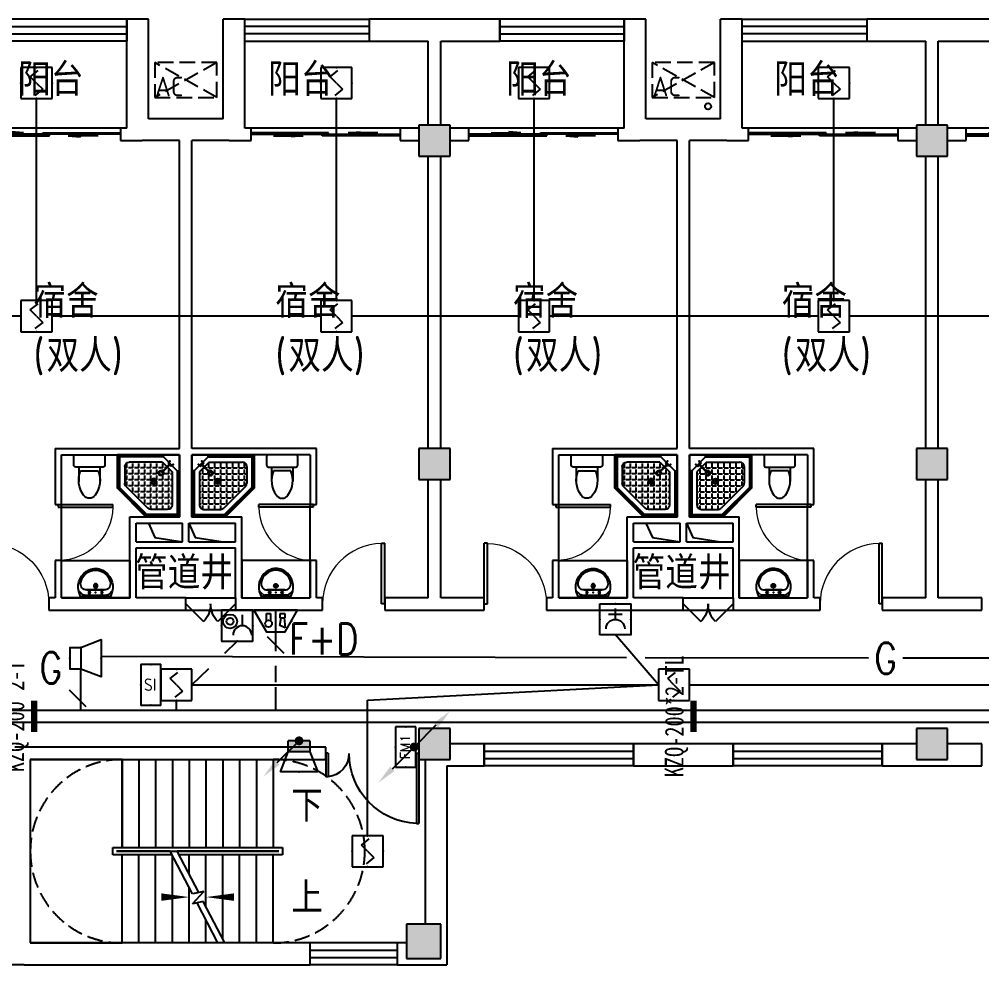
# Model space of a CAD drawing. Extents: x 1725663 to 4653551, y -550461 to 248782.
# Drawn here: x 2295765 to 2311243, y -462437 to -447237 of the extents above; entities that cross this region are included whole.
import ezdxf
from ezdxf.enums import TextEntityAlignment as Align

# ---------------------------------------------------------------- set-up
doc = ezdxf.new("R2010")
doc.units = 0
doc.header["$LTSCALE"] = 1000
doc.linetypes.add('DASH', pattern=[0.35, 0.25, -0.1])
for name, color, linetype in [('0-底图', 7, 'Continuous'), ('0000集水坑', 4, 'Continuous'), ('A-FLOR-STRS', 140, 'Continuous'), ('CABLETRAY', 4, 'Continuous'), ('CLAYER', 7, 'Continuous'), ('COLUMN', 255, 'Continuous'), ('DIM-消防', 3, 'Continuous'), ('DIM_SYMB', 3, 'Continuous'), ('DOOR_FIRE', 4, 'Continuous'), ('EQUIP-广播', 3, 'Continuous'), ('EQUIP-消防', 3, 'Continuous'), ('LWIRE', 4, 'Continuous'), ('PUB_HATCH', 8, 'Continuous'), ('PUB_TEXT', 7, 'Continuous'), ('STAIR', 2, 'Continuous'), ('WALL', 2, 'Continuous'), ('WINDOW', 4, 'Continuous'), ('WIRE-消防', 1, 'Continuous'), ('WP_F', 1, 'Continuous'), ('抗震支吊架', 2, 'Continuous'), ('洁具', 213, 'Continuous'), ('空调外机', 211, 'Continuous')]:
    doc.layers.add(name, color=color, linetype=linetype)
doc.styles.add('_TCH_DIM', font='SIMPLEX', dxfattribs={"width": 0.8, "height": 5, "bigfont": 'HZTXT'})
doc.styles.add('_TEL_DIM', font='SIMPLEX', dxfattribs={"width": 0.8, "height": 3.5, "bigfont": 'HZTXT'})
doc.styles.add('HZ', font='rs.shx', dxfattribs={"width": 0.8, "bigfont": 'hztxt.shx'})
doc.styles.add('kzcad', font='', dxfattribs={"width": 0.8})
doc.styles.get("Standard").update_dxf_attribs({"font": 'geniso.shx', "bigfont": 'hztxt.shx'})
doc.styles.get('kzcad').set_extended_font_data('SimSun')

# ---------------------------------------------------------------- blocks, each defined once
blk = doc.blocks.new('$equip$00002656')
for p, q in [((-0.5, 1), (-0.5, 0)), ((0.5, 1), (-0.5, 1)), ((0.5, 0), (0.5, 1)), ((-0.219, 0.331), (0.222, 0.331)), ((0, 0.5), (0, 0.15)), ((-0.5, 0), (0.5, 0))]:
    blk.add_line(p, q)
at = {"const_width": 0.04}
blk.add_lwpolyline([(-0.5, 1), (0.5, 1), (0.5, 0), (-0.5, 0), (-0.5, 1), (0.5, 1)], dxfattribs=at)
blk.add_arc((0, 0.8), 0.3, 180, 0)
for p in [(0, 1), (-0.5, 0.5), (0.5, 0.5), (0, 0)]:
    blk.add_point(p)
at = {"color": 7, "flags": 1}
for tag, height, p in [('B', 0.4, (0.762, 0.292)), ('A', 0.00002, (0, 0))]:
    blk.add_attdef(tag, text='', height=height, dxfattribs=at).set_placement(p, align=Align.MIDDLE_CENTER)
blk = doc.blocks.new('A$C29581A72')
at = {"layer": 'EQUIP-消防', "xscale": 500, "yscale": 500, "zscale": 500}
blk.add_blockref('$equip$00002656', (358, 98), dxfattribs=at)
at = {"style": 'HZ', "flags": 1}
for tag in ['WHAT', 'SPEC', 'UNIT']:
    blk.add_attdef(tag, (375, 0), '', height=0.001, dxfattribs=at)
blk = doc.blocks.new('$Equip$00002649')
for p, q in [((-0.5, 0.5), (-0.5, -0.5)), ((0.5, 0.5), (-0.5, 0.5)), ((-0.2, 0.2), (0.05, 0.4)), ((0.5, -0.5), (0.5, 0.5)), ((0, 0), (-0.2, 0.2)), ((0, 0), (0.2, -0.2)), ((0.2, -0.2), (-0.05, -0.4)), ((-0.5, -0.5), (0.5, -0.5))]:
    blk.add_line(p, q)
at = {"const_width": 0.02}
blk.add_lwpolyline([(-0.5, 0.5), (0.5, 0.5), (0.5, -0.5), (-0.5, -0.5), (-0.5, 0.5), (0.5, 0.5)], dxfattribs=at)
for p in [(0, 0.5), (-0.5, 0), (0.5, 0), (0, -0.5)]:
    blk.add_point(p)
at = {"color": 7, "flags": 1}
for tag, height, p in [('A', 0.00002, (0, 0)), ('B', 0.4, (0.762, -0.208))]:
    blk.add_attdef(tag, text='', height=height, dxfattribs=at).set_placement(p, align=Align.MIDDLE_CENTER)
blk = doc.blocks.new('$equip$00002655')
for p, q in [((-0.5, 1), (-0.5, 0)), ((0.5, 1), (-0.5, 1)), ((0.5, 0), (0.5, 1)), ((-0.169, 0.5), (-0.169, 0.15)), ((-0.5, 0), (0.5, 0))]:
    blk.add_line(p, q)
at = {"const_width": 0.04}
blk.add_lwpolyline([(-0.5, 1), (0.5, 1), (0.5, 0), (-0.5, 0), (-0.5, 1), (0.5, 1)], dxfattribs=at)
for radius in [0.226, 0.113]:
    blk.add_circle((0.227, 0.36), radius)
blk.add_arc((-0.169, 0.8), 0.3, 180, 0)
for p in [(0, 1), (-0.5, 0.5), (0.5, 0.5), (0, 0)]:
    blk.add_point(p)
at = {"color": 7, "flags": 1}
for tag, height, p in [('B', 0.4, (0.762, 0.292)), ('A', 0.00002, (0, 0))]:
    blk.add_attdef(tag, text='', height=height, dxfattribs=at).set_placement(p, align=Align.MIDDLE_CENTER)
blk = doc.blocks.new('$equip$00002679')
for p, q in [((-0.3, 0.699), (-0.703, 0)), ((0.3, 0.699), (-0.3, 0.699)), ((0.3, 0.699), (-0.3, 0.699)), ((0, 0.699), (0, 0)), ((0.703, 0), (0.3, 0.699)), ((-0.264, 0.249), (-0.304, 0.569)), ((-0.304, 0.569), (-0.128, 0.489)), ((-0.128, 0.489), (-0.168, 0.249)), ((0.174, 0.11), (0.174, 0.338)), ((0.294, 0.338), (0.294, 0.11)), ((-0.703, 0), (0.703, 0)), ((-0.304, 0.249), (-0.304, 0.113)), ((-0.128, 0.249), (-0.304, 0.249)), ((-0.304, 0.113), (-0.128, 0.113)), ((-0.128, 0.113), (-0.128, 0.249)), ((0.294, 0.11), (0.174, 0.11))]:
    blk.add_line(p, q)
at = {"const_width": 0.04}
for points in [[(-0.299, 0.699), (0.301, 0.699), (0.703, 0), (-0.702, 0), (-0.299, 0.699), (0.301, 0.699)], [(-0.3, 0.699), (0.3, 0.699), (0.703, 0), (-0.703, 0), (-0.3, 0.699), (0.3, 0.699)]]:
    blk.add_lwpolyline(points, dxfattribs=at)
blk.add_circle((0.234, 0.43), 0.111)
for p in [(0, 0.699), (-0.501, 0.349), (0.502, 0.349), (0, 0)]:
    blk.add_point(p)
at = {"color": 7, "flags": 1}
for tag, height, p in [('B', 0.4, (0.961, 0.299)), ('A', 0.00002, (0, 0))]:
    blk.add_attdef(tag, text='', height=height, dxfattribs=at).set_placement(p, align=Align.MIDDLE_CENTER)
blk = doc.blocks.new('$TelecSys$00000111')
blk.add_line((0.268, 0.268), (-0.268, -0.268))
at = {"color": 7, "style": '_TEL_DIM', "width": 0.8}
blk.add_attdef('N', text='', height=1, dxfattribs=at).set_placement((-0.212, 0.579), align=Align.MIDDLE)
blk = doc.blocks.new('$equip$00002982')
for p, q in [((0, 0.35), (0.35, 0.35)), ((0, 0.35), (0, -0.35)), ((0.35, 0.35), (1, 0.6)), ((0.35, 0.35), (0.35, -0.35)), ((1, 0.6), (1, -0.6)), ((0.35, -0.35), (0, -0.35)), ((1, -0.6), (0.35, -0.35))]:
    blk.add_line(p, q)
at = {"const_width": 0.04}
blk.add_lwpolyline([(0.35, 0.35), (0, 0.35), (0, -0.35), (0.35, -0.35), (1, -0.6), (1, 0.6), (0.35, 0.35), (0, 0.35)], dxfattribs=at)
for p in [(0.35, 0.35), (0, 0), (1, 0), (0.35, -0.35)]:
    blk.add_point(p)
at = {"color": 7, "style": '_TEL_DIM', "flags": 1}
for tag in ['A', 'REMARK']:
    blk.add_attdef(tag, text='', height=0.00002, dxfattribs=at).set_placement((0, 0), align=Align.MIDDLE_CENTER)
blk = doc.blocks.new('$equip$00002984')
blk.add_hatch(color=256).paths.add_polyline_path([(0.35, 0.35), (0, 0.35), (0, -0.35), (0.35, -0.35)])
for p, q in [((0, 0.35), (0, -0.35)), ((0, 0.35), (0.35, 0.35)), ((0.35, 0.35), (1, 0.6)), ((0.35, 0.35), (0.35, -0.35)), ((1, 0.6), (1, -0.6)), ((0.35, -0.35), (0, -0.35)), ((1, -0.6), (0.35, -0.35))]:
    blk.add_line(p, q)
at = {"const_width": 0.02}
blk.add_lwpolyline([(0.35, 0.35), (0, 0.35), (0, -0.35), (0.35, -0.35), (1, -0.6), (1, 0.6), (0.35, 0.35), (0, 0.35)], dxfattribs=at)
for p in [(0.35, 0.35), (0, 0), (1, 0), (0.35, -0.35)]:
    blk.add_point(p)
at = {"color": 7, "style": '_TEL_DIM', "flags": 1}
for tag in ['A', 'REMARK']:
    blk.add_attdef(tag, text='', height=0.00002, dxfattribs=at).set_placement((0, 0), align=Align.MIDDLE_CENTER)
blk = doc.blocks.new('$equip$00002776')
for p, q in [((0.65, 0.65), (-0.65, 0.65)), ((-0.65, 0.65), (-0.65, 0)), ((0.65, 0), (0.65, 0.65)), ((-0.65, 0), (0.65, 0))]:
    blk.add_line(p, q)
at = {"const_width": 0.04}
blk.add_lwpolyline([(-0.65, 0.65), (-0.65, 0), (0.65, 0), (0.65, 0.65), (-0.65, 0.65), (-0.65, 0)], dxfattribs=at)
for p in [(0, 0.65), (-0.65, 0.325), (0.65, 0.325), (0, 0)]:
    blk.add_point(p)
at = {"color": 7}
blk.add_attdef('$TEXT$', text='', height=0.4, dxfattribs=at).set_placement((0.006, 0.343), align=Align.MIDDLE_CENTER)
at = {"color": 7, "flags": 1}
for tag, p in [('B', (0.905, 0.246)), ('A', (0, 0))]:
    blk.add_attdef(tag, text='', height=0.4, dxfattribs=at).set_placement(p, align=Align.MIDDLE_CENTER)
blk = doc.blocks.new('$TelecSys$00000080')
for p, q in [((-0.7, -0.7), (0, 0)), ((0.104, 0.104), (0.104, 0.104)), ((-0.104, -0.104), (-0.104, -0.104))]:
    blk.add_line(p, q)
at = {"const_width": 0.142}
blk.add_lwpolyline([(0.071, 0, 1), (-0.071, 0, 1)], format="xyb", close=True, dxfattribs=at)
blk.add_solid([(-0.63, -0.77), (-0.77, -0.63), (-1.15, -1.15)])
at = {"width": 0.8, "flags": 9}
blk.add_attdef('A', (0, 0), '', height=0.00002, rotation=180, dxfattribs=at)
blk = doc.blocks.new('2t21gqw')
at = {"layer": '0000集水坑'}
blk.add_circle((20400, 400), 50, dxfattribs=at)
blk = doc.blocks.new('1F平面-CAD导入_dwg_Drawing4_t3_dwg_$plan$00001613-474159-1F-927810-1F')
at = {"layer": '洁具'}
for p, q in [((-200, 170), (-430, 170)), ((-30, 250), (-170, 250)), ((-260, -140), (-260, 140)), ((-200, -170), (-200, -220)), ((-170, -250), (-30, -250))]:
    blk.add_line(p, q, dxfattribs=at)
for points in [[(-200, 220), (-200, 170), (-200, -170), (-430, -170)], [(0, -220), (0, 220)]]:
    blk.add_lwpolyline(points, dxfattribs=at)
for centre, radius, start, end in [((-413, -227), 398, 67.4505, 126.6381), ((-170, 220), 30, 90, 180), ((-30, 220), 30, 0, 90), ((-590, 0), 110, 123.4509, 236.5491), ((-413, 227), 398, 233.3619, 292.5495), ((-170, -220), 30, 180, 270), ((-30, -220), 30, 270, 0)]:
    blk.add_arc(centre, radius, start, end, dxfattribs=at)
blk = doc.blocks.new('$lvtry$00000169')
at = {"color": 0}
for p, q in [((259, -36), (259, 0)), ((259, -36), (36, -259)), ((276, -120), (120, -276)), ((144, -151), (291, -298)), ((151, -144), (298, -291)), ((259, -24), (976, -24)), ((259, -36), (964, -36)), ((270, -213), (270, -143)), ((276, -120), (808, -120)), ((366, -213), (366, -143)), ((462, -213), (462, -143)), ((558, -213), (558, -143)), ((655, -213), (655, -143)), ((751, -213), (751, -143)), ((847, -213), (847, -143)), ((964, -36), (976, -24)), ((964, -36), (964, -525)), ((976, -24), (976, -530)), ((36, -259), (0, -259)), ((24, -259), (24, -976)), ((36, -259), (36, -964)), ((120, -276), (120, -808)), ((120, -309), (147, -309)), ((173, -309), (173, -239)), ((173, -309), (243, -309)), ((183, -213), (205, -213)), ((220, -213), (243, -213)), ((270, -213), (340, -213)), ((270, -263), (270, -239)), ((334, -309), (340, -309)), ((366, -213), (436, -213)), ((366, -309), (366, -239)), ((366, -309), (436, -309)), ((462, -213), (532, -213)), ((462, -309), (462, -239)), ((462, -309), (532, -309)), ((558, -213), (628, -213)), ((558, -309), (558, -239)), ((558, -309), (628, -309)), ((655, -213), (725, -213)), ((655, -309), (655, -239)), ((655, -309), (725, -309)), ((751, -213), (821, -213)), ((751, -309), (751, -239)), ((751, -309), (821, -309)), ((847, -213), (880, -213)), ((847, -309), (847, -239)), ((847, -309), (880, -309)), ((880, -192), (880, -460)), ((120, -405), (147, -405)), ((173, -405), (173, -335)), ((173, -405), (243, -405)), ((173, -501), (173, -431)), ((270, -405), (270, -335)), ((270, -405), (340, -405)), ((270, -501), (270, -431)), ((366, -405), (366, -335)), ((366, -405), (379, -405)), ((366, -501), (366, -431)), ((462, -405), (462, -335)), ((462, -405), (532, -405)), ((462, -501), (462, -431)), ((558, -405), (558, -335)), ((558, -405), (628, -405)), ((558, -501), (558, -431)), ((655, -405), (655, -335)), ((655, -405), (725, -405)), ((655, -501), (655, -431)), ((751, -405), (751, -335)), ((751, -405), (821, -405)), ((751, -501), (751, -431)), ((847, -405), (847, -335)), ((847, -405), (880, -405)), ((847, -501), (847, -431)), ((120, -501), (147, -501)), ((120, -598), (147, -598)), ((173, -501), (243, -501)), ((173, -598), (173, -528)), ((173, -598), (243, -598)), ((270, -501), (340, -501)), ((270, -598), (270, -528)), ((270, -598), (340, -598)), ((366, -501), (436, -501)), ((366, -598), (366, -528)), ((366, -598), (436, -598)), ((462, -501), (532, -501)), ((462, -598), (462, -528)), ((462, -598), (532, -598)), ((859, -511), (511, -859)), ((964, -525), (525, -964)), ((976, -530), (530, -976)), ((558, -501), (628, -501)), ((558, -598), (558, -528)), ((558, -598), (628, -598)), ((655, -501), (725, -501)), ((655, -598), (655, -528)), ((655, -598), (725, -598)), ((751, -501), (821, -501)), ((751, -598), (751, -528)), ((751, -598), (773, -598)), ((847, -501), (867, -501)), ((964, -525), (976, -530)), ((120, -694), (147, -694)), ((173, -694), (173, -624)), ((173, -694), (243, -694)), ((173, -790), (173, -720)), ((270, -694), (270, -624)), ((270, -694), (340, -694)), ((270, -790), (270, -720)), ((366, -694), (366, -624)), ((366, -694), (436, -694)), ((366, -790), (366, -720)), ((462, -694), (462, -624)), ((462, -694), (532, -694)), ((462, -790), (462, -720)), ((558, -694), (558, -624)), ((558, -694), (628, -694)), ((558, -790), (558, -720)), ((655, -694), (655, -624)), ((655, -694), (676, -694)), ((120, -790), (147, -790)), ((173, -790), (243, -790)), ((173, -878), (173, -816)), ((192, -880), (460, -880)), ((270, -790), (340, -790)), ((270, -880), (270, -816)), ((366, -790), (436, -790)), ((366, -880), (366, -816)), ((462, -790), (532, -790)), ((462, -880), (462, -816)), ((558, -790), (580, -790)), ((36, -964), (24, -976)), ((24, -976), (530, -976)), ((36, -964), (525, -964)), ((525, -964), (530, -976))]:
    blk.add_line(p, q, dxfattribs=at)
blk.add_lwpolyline([(0, 0), (0, -1000), (540, -1000), (1000, -540), (1000, 0)], close=True)
for points in [[(0, 0), (0, -1000)], [(0, 0), (1000, 0)], [(1000, 0), (1000, -540)], [(190, -136), (178, -148), (162, -132), (174, -121)], [(136, -190), (148, -178), (132, -162), (121, -174)], [(1000, -540), (540, -1000)], [(0, -1000), (540, -1000)]]:
    blk.add_lwpolyline(points, close=True, dxfattribs=at)
for radius in [43.8, 31.1]:
    blk.add_circle((416, -428), radius, dxfattribs=at)
for centre, radius, start, end in [((808, -192), 72, 0, 90), ((296, -296), 40.6, 142.583, 128.4197), ((296, -296), 28.6, 145.828, 125.6599), ((808, -460), 72, 315, 0), ((192, -808), 72, 180, 270), ((460, -808), 72, 270, 315)]:
    blk.add_arc(centre, radius, start, end, dxfattribs=at)
for p in [(156, -102, 0), (103, -156, 0), (416, -428, 0)]:
    blk.add_point(p, dxfattribs=at)
blk = doc.blocks.new('$lvtry$00000178')
at = {"color": 0}
for p, q in [((-238, 0), (238, 0)), ((-214, -36), (-272, -91)), ((-180, -23), (180, -23)), ((-142, -105), (140, -105)), ((140, -105), (-142, -105)), ((216, -37), (268, -91))]:
    blk.add_line(p, q, dxfattribs=at)
blk.add_lwpolyline([(-104, -430, 0.224698), (110, -425, 0.348046), (269, -79), (239, 0), (-241, 0), (-271, -79, 0.356844)], format="xyb", close=True, dxfattribs=at)
for centre, radius in [((-100, -65), 16.3), ((1, -172), 31.6), ((100, -65), 16.3)]:
    blk.add_circle(centre, radius, dxfattribs=at)
at = {"color": 0, "lineweight": 13}
blk.add_circle((1, -172), 23, dxfattribs=at)
at = {"color": 0}
for centre, radius, start, end in [((-142, -205), 100, 90, 190.5602), ((-180, -73), 50, 90, 133.181), ((140, -205), 100, 349.4398, 90), ((180, -73), 50, 44.5607, 90), ((-1, -179), 243, 190.5602, 349.4398)]:
    blk.add_arc(centre, radius, start, end, dxfattribs=at)
for p in [(0, -65), (1, -172)]:
    blk.add_point(p, dxfattribs=at)
blk = doc.blocks.new('A$C70365C93')
at = {"layer": '洁具'}
blk.add_lwpolyline([(-1900, 2300), (-1900, 1700), (-800, 1700), (-800, 2300)], close=True, dxfattribs=at)
blk.add_blockref('$lvtry$00000178', (-1350, 2280), dxfattribs=at)
at = {"layer": '洁具', "rotation": 180}
blk.add_blockref('$lvtry$00000169', (0, 0), dxfattribs=at)
at = {"layer": '洁具', "extrusion": (0, 0, -1), "xscale": -1, "zscale": -1, "rotation": 90}
blk.add_blockref('1F平面-CAD导入_dwg_Drawing4_t3_dwg_$plan$00001613-474159-1F-927810-1F', (1450, 0), dxfattribs=at)
blk = doc.blocks.new('A$Cf5a72a1b')
at = {"layer": '空调外机', "linetype": 'DASH'}
for p, q in [((1000, 563), (0, 0)), ((1000, 0), (0, 563))]:
    blk.add_line(p, q, dxfattribs=at)
blk.add_lwpolyline([(1000, 563), (0, 563), (0, 0), (1000, 0)], close=True, dxfattribs=at)
at = {"layer": 'PUB_TEXT'}
blk.add_text('AC', height=315, dxfattribs=at).set_placement((5, 18))
blk = doc.blocks.new('$WINLIB2D$00000001')
at = {"color": 0}
for points in [[(-0.5, 0.5), (-0.5, -0.5)], [(-0.5, 0.5), (0.5, 0.5)], [(0.5, -0.5), (0.5, 0.5)], [(0.5, 0.1667), (-0.5, 0.1667)], [(0.5, -0.1667), (-0.5, -0.1667)], [(-0.5, -0.5), (0.5, -0.5)]]:
    blk.add_lwpolyline(points, dxfattribs=at)
blk = doc.blocks.new('$DorLib2D$00000131')
at = {"color": 0, "linetype": 'Continuous'}
for p, q in [((0.15, 0.125), (0.2319, 0.1973)), ((0.2319, 0.1973), (0.2319, 0.125)), ((-0.5, 0.125), (-0.5, 0)), ((0.0192, 0.125), (-0.5, 0.125)), ((0.0192, 0), (0.0192, 0.125)), ((0.35, 0.125), (0.15, 0.125)), ((-0.5, 0), (0.0192, 0)), ((-0.024, 0), (0.5, 0)), ((-0.024, -0.125), (-0.024, 0)), ((0.5, 0), (0.5, -0.125)), ((-0.35, -0.125), (-0.15, -0.125)), ((-0.2319, -0.1973), (-0.2319, -0.125)), ((-0.15, -0.125), (-0.2319, -0.1973)), ((0.5, -0.125), (-0.024, -0.125))]:
    blk.add_line(p, q, dxfattribs=at)
blk = doc.blocks.new('$DorLib2D$00000225')
at = {"color": 0}
for p, q in [((0.475, -0.001), (0.475, 0.752)), ((0.475, 0.752), (0.5, 0.752)), ((0.5, -0.001), (0.5, 0.752)), ((-0.5, 0), (-0.5, 0.252)), ((-0.475, 0.252), (-0.5, 0.252)), ((-0.475, 0), (-0.475, 0.252)), ((-0.475, 0), (-0.5, 0)), ((0.475, -0.001), (0.5, -0.001))]:
    blk.add_line(p, q, dxfattribs=at)
for centre, radius, start, end in [((0.505, -0.002), 0.755, 92.2493, 179.7238), ((-0.501, 0.003), 0.251, 359.7899, 84.0974)]:
    blk.add_arc(centre, radius, start, end, dxfattribs=at)
blk = doc.blocks.new('$DorLib2D$00000116')
at = {"color": 0}
for p, q in [((-0.5, 0), (-0.146, 0.354)), ((0.5, 0), (0.146, 0.354))]:
    blk.add_line(p, q, dxfattribs=at)
for centre, start, end in [((-0.5, 0), 0, 45), ((0.5, 0), 135, 180)]:
    blk.add_arc(centre, 0.5, start, end, dxfattribs=at)
blk = doc.blocks.new('$DorLib2D$00000001')
for p, q in [((0.45, 0.975), (0.5, 0.975)), ((0.45, 0), (0.45, 0.975)), ((0.5, 0), (0.5, 0.975)), ((0.5, 0), (0.45, 0))]:
    blk.add_line(p, q)
at = {"lineweight": 13}
blk.add_arc((0.475, 0), 0.975, 91.4693, 180, dxfattribs=at)
blk = doc.blocks.new('gkhkjk')
at = {"layer": 'PUB_HATCH'}
for points in [[(1513557, -367803.8), (1513057, -367803.8), (1513057, -368303.8), (1513557, -368303.8)], [(1521557, -367803.8), (1521057, -367803.8), (1521057, -368303.8), (1521557, -368303.8)], [(1513557, -373003.8), (1513057, -373003.8), (1513057, -373503.8), (1513557, -373503.8)], [(1521557, -373003.8), (1521057, -373003.8), (1521057, -373503.8), (1521557, -373503.8)], [(1513557, -377503.8), (1513057, -377503.8), (1513057, -378003.8), (1513557, -378003.8)], [(1521557, -377503.8), (1521057, -377503.8), (1521057, -378003.8), (1521557, -378003.8)], [(1513407, -380653.8), (1512857, -380653.8), (1512857, -381203.8), (1513407, -381203.8)]]:
    blk.add_hatch(color=256, dxfattribs=at).paths.add_polyline_path(points)
for points in [[(1508707, -374203.8), (1508810.6, -374434.1), (1509257, -374503.8)], [(1509357, -374203.8), (1509460.6, -374434.1), (1509907, -374503.8)], [(1516707, -374203.8), (1516810.6, -374434.1), (1517257, -374503.8)], [(1517357, -374203.8), (1517460.6, -374434.1), (1517907, -374503.8)]]:
    blk.add_lwpolyline(points)
at = {"layer": 'A-FLOR-STRS'}
for p, q in [((1508282, -378003.8), (1506807, -378003.8)), ((1506807, -378003.8), (1506807, -380953.8)), ((1508282, -378003.8), (1510712, -378003.8)), ((1508282, -378003.8), (1508282, -379418.8)), ((1508282, -379418.8), (1508282, -378003.8)), ((1508552, -378003.8), (1508552, -379418.8)), ((1508822, -378003.8), (1508822, -379418.8)), ((1509092, -378003.8), (1509092, -379418.8)), ((1509362, -378003.8), (1509362, -379418.8)), ((1509632, -378003.8), (1509632, -379418.8)), ((1509902, -378003.8), (1509902, -379418.8)), ((1510172, -378003.8), (1510172, -379418.8)), ((1510442, -378003.8), (1510442, -379418.8)), ((1510712, -378003.8), (1510712, -379418.8)), ((1508132, -379538.8), (1508132, -379418.8)), ((1508132, -379418.8), (1510862, -379418.8)), ((1509057.4, -379478.8), (1508192, -379478.8)), ((1508192, -379478.8), (1508192, -379478.8)), ((1508192, -379478.8), (1509057.4, -379478.8)), ((1509057.4, -379478.8), (1508282, -379478.8)), ((1508282, -379478.8), (1510712, -379478.8)), ((1509414.2, -380165.5), (1509057.4, -379478.8)), ((1510712, -379478.8), (1509170.1, -379478.8)), ((1509515.3, -380143.2), (1509170.1, -379478.8)), ((1510802, -379478.8), (1509170.1, -379478.8)), ((1509170.1, -379478.8), (1510802, -379478.8)), ((1510712, -379478.8), (1510712, -379478.8)), ((1510802, -379478.8), (1510802, -379478.8)), ((1510862, -379418.8), (1510862, -379538.8)), ((1509088.6, -379538.8), (1508132, -379538.8)), ((1508282, -380953.8), (1508282, -379538.8)), ((1508282, -380953.8), (1508282, -379538.8)), ((1508552, -380953.8), (1508552, -379538.8)), ((1508822, -380953.8), (1508822, -379538.8)), ((1509092, -380953.8), (1509092, -379545.3)), ((1510862, -379538.8), (1509201.3, -379538.8)), ((1509362, -379848.1), (1509362, -379538.8)), ((1509632, -380367.7), (1509632, -379538.8)), ((1509902, -380887.3), (1509902, -379538.8)), ((1510172, -380953.8), (1510172, -379538.8)), ((1510442, -380953.8), (1510442, -379538.8)), ((1510712, -380953.8), (1510712, -379538.8)), ((1509362, -380953.8), (1509362, -380065)), ((1509596.6, -380125.2), (1509414.2, -380165.5)), ((1509414.7, -380323.4), (1509596.6, -380125.2)), ((1509589, -380284.9), (1509414.7, -380323.4)), ((1509823.9, -380953.8), (1509487.9, -380307.2)), ((1509936.6, -380953.8), (1509589, -380284.9)), ((1509632, -380953.8), (1509632, -380584.6)), ((1506807, -380953.8), (1508282, -380953.8)), ((1509823.9, -380953.8), (1508282, -380953.8)), ((1510712, -380953.8), (1509936.6, -380953.8))]:
    blk.add_line(p, q, dxfattribs=at)
at = {"layer": 'COLUMN'}
for p, q in [((1513557, -367803.8), (1513057, -367803.8)), ((1513057, -367803.8), (1513057, -368303.8)), ((1513557, -368303.8), (1513557, -367803.8)), ((1521557, -367803.8), (1521057, -367803.8)), ((1521057, -367803.8), (1521057, -368303.8)), ((1521557, -368303.8), (1521557, -367803.8)), ((1513057, -368303.8), (1513557, -368303.8)), ((1521057, -368303.8), (1521557, -368303.8)), ((1513557, -373003.8), (1513057, -373003.8)), ((1513057, -373003.8), (1513057, -373503.8)), ((1513557, -373503.8), (1513557, -373003.8)), ((1521557, -373003.8), (1521057, -373003.8)), ((1521057, -373003.8), (1521057, -373503.8)), ((1521557, -373503.8), (1521557, -373003.8)), ((1513057, -373503.8), (1513557, -373503.8)), ((1521057, -373503.8), (1521557, -373503.8)), ((1513557, -377503.8), (1513057, -377503.8)), ((1513057, -377503.8), (1513057, -378003.8)), ((1513557, -378003.8), (1513557, -377503.8)), ((1521557, -377503.8), (1521057, -377503.8)), ((1521057, -377503.8), (1521057, -378003.8)), ((1521557, -378003.8), (1521557, -377503.8)), ((1513057, -378003.8), (1513557, -378003.8)), ((1521057, -378003.8), (1521557, -378003.8)), ((1513407, -380653.8), (1512857, -380653.8)), ((1512857, -380653.8), (1512857, -381203.8)), ((1513407, -381203.8), (1513407, -380653.8)), ((1512857, -381203.8), (1513407, -381203.8))]:
    blk.add_line(p, q, dxfattribs=at)
at = {"layer": 'DIM_SYMB'}
for points in [[(1510847, -378741.3, 0, 0, 0), (1507544.5, -378741.3, 0, 0, 0), (1507544.5, -380216.3, 0, 0, 0), (1509362, -380216.3, 0, 120, 0), (1508912, -380216.3, 0, 0, 0)], [(1510847, -380216.3, 0, 0, 0), (1509632, -380216.3, 0, 120, 0), (1510082, -380216.3, 0, 0, 0)]]:
    blk.add_lwpolyline(points, format="xyseb", dxfattribs=at)
at = {"layer": 'DOOR_FIRE'}
for p, q in [((1509307, -375403.8), (1510107, -375403.8)), ((1517307, -375403.8), (1518107, -375403.8)), ((1509307, -375603.8), (1510107, -375603.8)), ((1517307, -375603.8), (1518107, -375603.8))]:
    blk.add_line(p, q, dxfattribs=at)
at = {"layer": 'STAIR', "color": 9, "linetype": 'DASH'}
for p, q in [((1506807, -379478.8), (1506807, -379478.8)), ((1512187, -379478.8), (1512187, -379478.8))]:
    blk.add_line(p, q, dxfattribs=at)
for points in [[(1508282, -378003.8, 0.4142136), (1506807, -379478.8)], [(1510712, -378003.8, -0.4142136), (1512187, -379478.8)], [(1508282, -380953.8, -0.4142136), (1506807, -379478.8)], [(1510712, -380953.8, 0.4142136), (1512187, -379478.8)]]:
    blk.add_lwpolyline(points, format="xyb", dxfattribs=at)
at = {"layer": 'WALL'}
for p, q in [((1508707, -366103.8), (1508357, -366103.8)), ((1508357, -366103.8), (1508357, -366453.8)), ((1508707, -367703.8), (1508707, -366103.8)), ((1509907, -367703.8), (1509907, -366103.8)), ((1510257, -366103.8), (1509907, -366103.8)), ((1510257, -366453.8), (1510257, -366103.8)), ((1513307, -366103.8), (1512257, -366103.8)), ((1512257, -366103.8), (1512257, -366453.8)), ((1514357, -366103.8), (1513307, -366103.8)), ((1514357, -366453.8), (1514357, -366103.8)), ((1516707, -366103.8), (1516357, -366103.8)), ((1516357, -366103.8), (1516357, -366453.8)), ((1516707, -367703.8), (1516707, -366103.8)), ((1517907, -367703.8), (1517907, -366103.8)), ((1518257, -366103.8), (1517907, -366103.8)), ((1518257, -366453.8), (1518257, -366103.8)), ((1521307, -366103.8), (1520257, -366103.8)), ((1520257, -366103.8), (1520257, -366453.8)), ((1522357, -366103.8), (1521307, -366103.8)), ((1508357, -367853.8), (1508357, -366453.8)), ((1510257, -367853.8), (1510257, -366453.8)), ((1512257, -366453.8), (1513207, -366453.8)), ((1513207, -367803.8), (1513207, -366453.8)), ((1513407, -366453.8), (1514357, -366453.8)), ((1513407, -367803.8), (1513407, -366453.8)), ((1516357, -367853.8), (1516357, -366453.8)), ((1518257, -367853.8), (1518257, -366453.8)), ((1520257, -366453.8), (1521207, -366453.8)), ((1521207, -367803.8), (1521207, -366453.8)), ((1521407, -366453.8), (1522357, -366453.8)), ((1521407, -367803.8), (1521407, -366453.8)), ((1509307, -367703.8), (1508707, -367703.8)), ((1509907, -367703.8), (1509307, -367703.8)), ((1517307, -367703.8), (1516707, -367703.8)), ((1517907, -367703.8), (1517307, -367703.8)), ((1508357, -367853.8), (1508257, -367853.8)), ((1508257, -367853.8), (1508257, -368053.8)), ((1510357, -367853.8), (1510257, -367853.8)), ((1510357, -368053.8), (1510357, -367853.8)), ((1513057, -367853.8), (1512757, -367853.8)), ((1512757, -367853.8), (1512757, -368053.8)), ((1513857, -367853.8), (1513557, -367853.8)), ((1513857, -368053.8), (1513857, -367853.8)), ((1516357, -367853.8), (1516257, -367853.8)), ((1516257, -367853.8), (1516257, -368053.8)), ((1518357, -367853.8), (1518257, -367853.8)), ((1518357, -368053.8), (1518357, -367853.8)), ((1521057, -367853.8), (1520757, -367853.8)), ((1520757, -367853.8), (1520757, -368053.8)), ((1521857, -367853.8), (1521557, -367853.8)), ((1521857, -368053.8), (1521857, -367853.8)), ((1508257, -368053.8), (1508607, -368053.8)), ((1509207, -368053.8), (1508607, -368053.8)), ((1509207, -373003.8), (1509207, -368053.8)), ((1510007, -368053.8), (1509407, -368053.8)), ((1509407, -373003.8), (1509407, -368053.8)), ((1510007, -368053.8), (1510357, -368053.8)), ((1512757, -368053.8), (1513057, -368053.8)), ((1513557, -368053.8), (1513857, -368053.8)), ((1516257, -368053.8), (1516607, -368053.8)), ((1517207, -368053.8), (1516607, -368053.8)), ((1517207, -373003.8), (1517207, -368053.8)), ((1518007, -368053.8), (1517407, -368053.8)), ((1517407, -373003.8), (1517407, -368053.8)), ((1518007, -368053.8), (1518357, -368053.8)), ((1520757, -368053.8), (1521057, -368053.8)), ((1521557, -368053.8), (1521857, -368053.8)), ((1513207, -373003.8), (1513207, -368303.8)), ((1513407, -373003.8), (1513407, -368303.8)), ((1521207, -373003.8), (1521207, -368303.8)), ((1521407, -373003.8), (1521407, -368303.8)), ((1507207, -373003.8), (1509207, -373003.8)), ((1507207, -373003.8), (1507207, -373903.8)), ((1511407, -373003.8), (1509407, -373003.8)), ((1511407, -373903.8), (1511407, -373003.8)), ((1515207, -373003.8), (1517207, -373003.8)), ((1515207, -373003.8), (1515207, -373903.8)), ((1519407, -373003.8), (1517407, -373003.8)), ((1519407, -373903.8), (1519407, -373003.8)), ((1507307, -373103.8), (1509207, -373103.8)), ((1507307, -373903.8), (1507307, -373103.8)), ((1509207, -374103.8), (1509207, -373103.8)), ((1509407, -374103.8), (1509407, -373103.8)), ((1511307, -373103.8), (1509407, -373103.8)), ((1511307, -373103.8), (1511307, -373903.8)), ((1515307, -373103.8), (1517207, -373103.8)), ((1515307, -373903.8), (1515307, -373103.8)), ((1517207, -374103.8), (1517207, -373103.8)), ((1517407, -374103.8), (1517407, -373103.8)), ((1519307, -373103.8), (1517407, -373103.8)), ((1519307, -373103.8), (1519307, -373903.8)), ((1513207, -375403.8), (1513207, -373503.8)), ((1513407, -375403.8), (1513407, -373503.8)), ((1521207, -375403.8), (1521207, -373503.8)), ((1521407, -375403.8), (1521407, -373503.8)), ((1507207, -373903.8), (1507307, -373903.8)), ((1511307, -373903.8), (1511407, -373903.8)), ((1515207, -373903.8), (1515307, -373903.8)), ((1519307, -373903.8), (1519407, -373903.8)), ((1508407, -374103.8), (1509207, -374103.8)), ((1508407, -374603.8), (1508407, -374103.8)), ((1508507, -374203.8), (1509257, -374203.8)), ((1508507, -374503.8), (1508507, -374203.8)), ((1509257, -374503.8), (1509257, -374203.8)), ((1509357, -374203.8), (1510107, -374203.8)), ((1509357, -374503.8), (1509357, -374203.8)), ((1509407, -374103.8), (1510207, -374103.8)), ((1510107, -374503.8), (1510107, -374203.8)), ((1510207, -374603.8), (1510207, -374103.8)), ((1516407, -374103.8), (1517207, -374103.8)), ((1516407, -374603.8), (1516407, -374103.8)), ((1516507, -374203.8), (1517257, -374203.8)), ((1516507, -374503.8), (1516507, -374203.8)), ((1517257, -374503.8), (1517257, -374203.8)), ((1517357, -374203.8), (1518107, -374203.8)), ((1517357, -374503.8), (1517357, -374203.8)), ((1517407, -374103.8), (1518207, -374103.8)), ((1518107, -374503.8), (1518107, -374203.8)), ((1518207, -374603.8), (1518207, -374103.8)), ((1508507, -374503.8), (1509257, -374503.8)), ((1509357, -374503.8), (1510107, -374503.8)), ((1516507, -374503.8), (1517257, -374503.8)), ((1517357, -374503.8), (1518107, -374503.8)), ((1508407, -375403.8), (1508407, -374603.8)), ((1508507, -374603.8), (1509307, -374603.8)), ((1508507, -375403.8), (1508507, -374603.8)), ((1509307, -374603.8), (1510107, -374603.8)), ((1510107, -375403.8), (1510107, -374603.8)), ((1510207, -375403.8), (1510207, -374603.8)), ((1516407, -375403.8), (1516407, -374603.8)), ((1516507, -374603.8), (1517307, -374603.8)), ((1516507, -375403.8), (1516507, -374603.8)), ((1517307, -374603.8), (1518107, -374603.8)), ((1518107, -375403.8), (1518107, -374603.8)), ((1518207, -375403.8), (1518207, -374603.8)), ((1507307, -374803.8), (1507207, -374803.8)), ((1507207, -374803.8), (1507207, -375403.8)), ((1507307, -375403.8), (1507307, -374803.8)), ((1511407, -374803.8), (1511307, -374803.8)), ((1511307, -374803.8), (1511307, -375403.8)), ((1511407, -375403.8), (1511407, -374803.8)), ((1515307, -374803.8), (1515207, -374803.8)), ((1515207, -374803.8), (1515207, -375403.8)), ((1515307, -375403.8), (1515307, -374803.8)), ((1519407, -374803.8), (1519307, -374803.8)), ((1519307, -374803.8), (1519307, -375403.8)), ((1519407, -375403.8), (1519407, -374803.8)), ((1507207, -375403.8), (1507107, -375403.8)), ((1507107, -375403.8), (1507107, -375603.8)), ((1507307, -375403.8), (1508407, -375403.8)), ((1509307, -375403.8), (1508507, -375403.8)), ((1509307, -375603.8), (1509307, -375403.8)), ((1510107, -375403.8), (1510107, -375603.8)), ((1510207, -375403.8), (1511307, -375403.8)), ((1511507, -375403.8), (1511407, -375403.8)), ((1511507, -375603.8), (1511507, -375403.8)), ((1513207, -375403.8), (1512507, -375403.8)), ((1512507, -375403.8), (1512507, -375603.8)), ((1514107, -375403.8), (1513407, -375403.8)), ((1514107, -375603.8), (1514107, -375403.8)), ((1515207, -375403.8), (1515107, -375403.8)), ((1515107, -375403.8), (1515107, -375603.8)), ((1515307, -375403.8), (1516407, -375403.8)), ((1517307, -375403.8), (1516507, -375403.8)), ((1517307, -375603.8), (1517307, -375403.8)), ((1518107, -375403.8), (1518107, -375603.8)), ((1518207, -375403.8), (1519307, -375403.8)), ((1519507, -375403.8), (1519407, -375403.8)), ((1519507, -375603.8), (1519507, -375403.8)), ((1521207, -375403.8), (1520507, -375403.8)), ((1520507, -375403.8), (1520507, -375603.8)), ((1522107, -375403.8), (1521407, -375403.8)), ((1522107, -375603.8), (1522107, -375403.8)), ((1507107, -375603.8), (1507207, -375603.8)), ((1507207, -375603.8), (1508407, -375603.8)), ((1508407, -375603.8), (1509307, -375603.8)), ((1510107, -375603.8), (1510207, -375603.8)), ((1510207, -375603.8), (1511407, -375603.8)), ((1511407, -375603.8), (1511507, -375603.8)), ((1512507, -375603.8), (1513307, -375603.8)), ((1513307, -375603.8), (1514107, -375603.8)), ((1515107, -375603.8), (1515207, -375603.8)), ((1515207, -375603.8), (1516407, -375603.8)), ((1516407, -375603.8), (1517307, -375603.8)), ((1518107, -375603.8), (1518207, -375603.8)), ((1518207, -375603.8), (1519407, -375603.8)), ((1519407, -375603.8), (1519507, -375603.8)), ((1520507, -375603.8), (1521307, -375603.8)), ((1521307, -375603.8), (1522107, -375603.8)), ((1506707, -377803.8), (1506557, -377803.8)), ((1511557, -377803.8), (1506707, -377803.8)), ((1511557, -378003.8), (1511557, -377803.8)), ((1514107, -377753.8), (1513557, -377753.8)), ((1514107, -378103.8), (1514107, -377753.8)), ((1518107, -377753.8), (1516507, -377753.8)), ((1516507, -377753.8), (1516507, -378103.8)), ((1518107, -378103.8), (1518107, -377753.8)), ((1521057, -377753.8), (1520507, -377753.8)), ((1520507, -377753.8), (1520507, -378103.8)), ((1522107, -377753.8), (1521557, -377753.8)), ((1522107, -378103.8), (1522107, -377753.8)), ((1506807, -378003.8), (1506807, -380953.8)), ((1506807, -378003.8), (1511557, -378003.8)), ((1513157, -378003.8), (1513157, -380653.8)), ((1513507, -378103.8), (1514107, -378103.8)), ((1513507, -378103.8), (1513507, -381303.8)), ((1516507, -378103.8), (1518107, -378103.8)), ((1520507, -378103.8), (1521307, -378103.8)), ((1521307, -378103.8), (1522107, -378103.8)), ((1511306, -380953.8), (1506807, -380953.8)), ((1511306, -381303.8), (1511306, -380953.8)), ((1512857, -380953.8), (1512706, -380953.8)), ((1512706, -380953.8), (1512706, -381303.8)), ((1506707, -381303.8), (1505107, -381303.8)), ((1506707, -381303.8), (1511306, -381303.8)), ((1512706, -381303.8), (1513507, -381303.8))]:
    blk.add_line(p, q, dxfattribs=at)
at = {"layer": 'WINDOW'}
for p, q in [((1508257, -367853.8), (1505857, -367853.8)), ((1512757, -367853.8), (1510357, -367853.8)), ((1516257, -367853.8), (1513857, -367853.8)), ((1520757, -367853.8), (1518357, -367853.8)), ((1524257, -367853.8), (1521857, -367853.8)), ((1507307, -374803.8), (1507307, -373903.8)), ((1511307, -374803.8), (1511307, -373903.8)), ((1515307, -374803.8), (1515307, -373903.8)), ((1519307, -374803.8), (1519307, -373903.8))]:
    blk.add_line(p, q, dxfattribs=at)
for name, p in [('A$Cf5a72a1b', (1508807.5, -367360)), ('A$Cf5a72a1b', (1516807.5, -367360)), ('2t21gqw', (1497307, -367903.8))]:
    blk.add_blockref(name, p)
at = {"xscale": -1, "rotation": 180}
for p in [(1509207, -373103.8), (1517207, -373103.8)]:
    blk.add_blockref('A$C70365C93', p, dxfattribs=at)
at = {"rotation": 180}
for p in [(1509407, -373103.8), (1517407, -373103.8)]:
    blk.add_blockref('A$C70365C93', p, dxfattribs=at)
at = {"layer": 'DOOR_FIRE', "xscale": 800, "yscale": -800, "zscale": 200}
for p in [(1509707, -375503.8), (1517707, -375503.8)]:
    blk.add_blockref('$DorLib2D$00000116', p, dxfattribs=at)
at = {"layer": 'DOOR_FIRE', "xscale": -1500, "yscale": 1500, "zscale": 200, "rotation": 180}
blk.add_blockref('$DorLib2D$00000225', (1512307, -377903.8), dxfattribs=at)
at = {"layer": 'WINDOW'}
for name, p, xscale, yscale, zscale, rotation in [('$WINLIB2D$00000001', (1507357, -366278.8), 2000, 350, 2000, 179.999999999997), ('$WINLIB2D$00000001', (1511257, -366278.8), -2000, 350, -2000, 180), ('$WINLIB2D$00000001', (1515357, -366278.8), 2000, 350, 2000, 180.0000000000061), ('$WINLIB2D$00000001', (1519257, -366278.8), -2000, 350, -2000, 180), ('$DorLib2D$00000131', (1507057, -367953.8), 2400, -200, 2400, 180), ('$DorLib2D$00000131', (1511557, -367953.8), -2400, -200, -2400, 180), ('$DorLib2D$00000131', (1515057, -367953.8), 2400, -200, 2400, 180), ('$DorLib2D$00000131', (1519557, -367953.8), -2400, -200, -2400, 180), ('$DorLib2D$00000131', (1523057, -367953.8), 2400, -200, 2400, 180), ('$DorLib2D$00000001', (1507257, -374353.8), 900, -900, 900, 90), ('$DorLib2D$00000001', (1511357, -374353.8), 900, 900, 900, 90), ('$DorLib2D$00000001', (1515257, -374353.8), 900, -900, 900, 90), ('$DorLib2D$00000001', (1519357, -374353.8), 900, 900, 900, 90), ('$WINLIB2D$00000001', (1515307, -377928.8), -2400, -350, -2400, 359.9999999999807), ('$WINLIB2D$00000001', (1519307, -377928.8), -2400, -350, -2400, 359.9999999999807), ('$WINLIB2D$00000001', (1512006, -381128.8), 1400, -350, 1400, 180)]:
    blk.add_blockref(name, p, dxfattribs=dict(at, xscale=xscale, yscale=yscale, zscale=zscale, rotation=rotation))
at = {"layer": 'WINDOW', "yscale": 1000}
for p, xscale, zscale in [((1506607, -375503.8), -1000, -1000), ((1512007, -375503.8), 1000, 1000), ((1514607, -375503.8), -1000, -1000), ((1520007, -375503.8), 1000, 1000)]:
    blk.add_blockref('$DorLib2D$00000001', p, dxfattribs=dict(at, xscale=xscale, zscale=zscale))
at = {"layer": 'CLAYER'}
for p in [(1508492.3, -375266.8), (1516492.3, -375266.8)]:
    blk.add_text('管道井', height=525, dxfattribs=at).set_placement(p)
at = {"layer": 'PUB_TEXT'}
for s, p in [('阳台', (1506614.2, -367335.7)), ('阳台', (1510634, -367335.7)), ('阳台', (1514460.7, -367335.7)), ('阳台', (1518771.3, -367335.7)), ('宿舍', (1506857.7, -370903.5)), ('宿舍', (1510747.6, -370903.5)), ('宿舍', (1514568.4, -370903.5)), ('宿舍', (1518890.6, -370903.5)), ('(', (1506857.7, -371775.6)), ('双人', (1507067.7, -371775.6)), (')', (1508117.7, -371775.6)), ('(', (1510747.6, -371775.6)), ('双人', (1510957.6, -371775.6)), (')', (1512007.6, -371775.6)), ('(', (1514568.4, -371775.6)), ('双人', (1514778.4, -371775.6)), (')', (1515828.4, -371775.6)), ('(', (1518890.6, -371775.6)), ('双人', (1519100.6, -371775.6)), (')', (1520150.6, -371775.6))]:
    blk.add_text(s, height=525, dxfattribs=at).set_placement(p)
at = {"layer": 'PUB_TEXT', "color": 7, "style": '_TCH_DIM'}
for s, p in [('下', (1511004.5, -379003.8)), ('上', (1511004.5, -380478.8))]:
    blk.add_text(s, height=506.4, dxfattribs=at).set_placement(p)
blk = doc.blocks.new('$equip$00001926')
for p, q in [((0.65, 0.65), (-0.65, 0.65)), ((-0.65, 0.65), (-0.65, 0)), ((0.65, 0), (0.65, 0.65)), ((-0.65, 0), (0.65, 0))]:
    blk.add_line(p, q)
for p in [(0, 0.65), (-0.65, 0.325), (0.65, 0.325), (0, 0)]:
    blk.add_point(p)
at = {"color": 7, "style": '_TEL_DIM'}
blk.add_attdef('$TEXT$', text='', height=0.3, dxfattribs=at).set_placement((0.006, 0.343), align=Align.MIDDLE_CENTER)
at = {"color": 7, "style": '_TEL_DIM', "flags": 1}
blk.add_attdef('A', text='', height=0.00002, dxfattribs=at).set_placement((0, 0), align=Align.MIDDLE_CENTER)
blk = doc.blocks.new('fdsfdg')
for p in [(22068, 21107), (22068, 21107), (22068, 21107), (21743, 20944), (21743, 20944), (21743, 20944), (22393, 20944), (22393, 20944), (22393, 20944), (22068, 20782), (22068, 20782), (22068, 20782)]:
    blk.add_point(p)
at = {"xscale": 500, "yscale": 500, "zscale": 500}
blk.add_blockref('$equip$00001926', (22068, 20782), dxfattribs=at).add_auto_attribs({'$TEXT$': 'FM1'})
at = {"color": 7, "style": '_TEL_DIM', "flags": 1}
for tag in ['REMARK', 'A', 'REMARK', 'A', 'A', 'REMARK']:
    blk.add_attdef(tag, text='', height=0.01, dxfattribs=at).set_placement((22068, 20782), align=Align.MIDDLE_CENTER)
blk = doc.blocks.new('$equip_U$00000187(WIN7-PC-dian)')
for p in [(0, 0.65), (-0.65, 0.325), (0.65, 0.325), (0, 0)]:
    blk.add_point(p)
at = {"xscale": 0.002, "yscale": 0.002, "zscale": 0.002}
blk.add_blockref('fdsfdg', (-44.135, -41.563), dxfattribs=at)
at = {"color": 7, "style": '_TEL_DIM', "flags": 1}
for tag in ['A', 'REMARK']:
    blk.add_attdef(tag, text='', height=0.00002, dxfattribs=at).set_placement((0, 0), align=Align.MIDDLE_CENTER)
blk = doc.blocks.new('$TelecSys$00000079')
for p, q in [((0.7, 0.7), (0, 0)), ((0.104, 0.104), (0.104, 0.104)), ((-0.104, -0.104), (-0.104, -0.104))]:
    blk.add_line(p, q)
at = {"const_width": 0.142}
blk.add_lwpolyline([(-0.071, 0, 1), (0.071, 0, 1)], format="xyb", close=True, dxfattribs=at)
blk.add_solid([(0.63, 0.77), (0.77, 0.63), (1.15, 1.15)])
at = {"width": 0.8, "flags": 9}
blk.add_attdef('A', (0, 0), '', height=0.00002, dxfattribs=at)

msp = doc.modelspace()

# ---------------------------------------------------------------- linework, layer by layer
at = {"layer": 'CABLETRAY'}
for p, q in [((2295405, -458344), (2334264, -458344)), ((2295405, -458344), (2334264, -458344)), ((2334264, -458544), (2295405, -458544)), ((2334264, -458544), (2295405, -458544))]:
    msp.add_line(p, q, dxfattribs=at)
at = {"layer": 'WIRE-消防'}
for p, q in [((2296043, -451760, 4200), (2296043, -448512, 4200)), ((2300865, -451760, 4200), (2300865, -448512, 4200)), ((2304043, -451760, 4200), (2304043, -448512, 4200)), ((2308865, -451760, 4200), (2308865, -448512, 4200)), ((2295793, -452010, 4200), (2293065, -452010, 4200)), ((2300615, -452010, 4200), (2296293, -452010, 4200)), ((2303793, -452010, 4200), (2301115, -452010, 4200)), ((2308615, -452010, 4200), (2304293, -452010, 4200)), ((2311793, -452010, 4200), (2309115, -452010, 4200)), ((2299891, -457398), (2299891, -457086)), ((2306043, -457937, 4200), (2305356, -457135)), ((2299070, -457428, 1150), (2299269, -457237)), ((2305530, -457502), (2297081, -457484)), ((2309421, -457510), (2305828, -457503)), ((2320028, -457511), (2309973, -457510)), ((2299891, -457892), (2299891, -457630)), ((2296756, -458344), (2296756, -457685)), ((2298543, -457937, 4200), (2298814, -457675, 2632)), ((2298543, -457937, 4200), (2306043, -457937, 4200)), ((2299891, -458344), (2299891, -457973)), ((2301368, -458183, 4200), (2306043, -457937, 4200)), ((2306543, -457937, 4200), (2314043, -457937, 4200)), ((2298293, -458344), (2298293, -458187, 4200)), ((2301368, -460362, 4200), (2301368, -458183, 4200))]:
    msp.add_line(p, q, dxfattribs=at)
at = {"layer": '抗震支吊架', "color": 2, "const_width": 100}
for points in [[(2296005, -458694), (2296005, -458194)], [(2306608, -458694), (2306608, -458194)]]:
    msp.add_lwpolyline(points, dxfattribs=at)

# ---------------------------------------------------------------- block references
at = {"layer": '0-底图'}
msp.add_blockref('gkhkjk', (789136, -81133), dxfattribs=at)
at = {"layer": 'DIM-消防'}
ref = msp.add_blockref('$TelecSys$00000111', (2299891, -457298), dxfattribs=dict(at, xscale=500, yscale=500, zscale=500, rotation=270.0036473259305))
ref.add_attrib('N', 'F+D', dxfattribs={"layer": '0', "color": 7, "height": 500, "style": '_TEL_DIM', "width": 0.8}).set_placement((2300663, -457201), align=Align.MIDDLE)
ref = msp.add_blockref('$TelecSys$00000111', (2296705, -458157), dxfattribs=dict(at, xscale=500, yscale=500, zscale=500, rotation=270.0036473259305))
ref.add_attrib('N', 'G', dxfattribs={"layer": '0', "color": 7, "height": 500, "style": '_TEL_DIM', "width": 0.8}).set_placement((2296271, -457663), align=Align.MIDDLE)
at = {"layer": 'EQUIP-广播', "xscale": 500, "yscale": 500, "zscale": 500}
msp.add_blockref('$equip$00002982', (2296581, -457510), dxfattribs=at)
at = {"layer": 'EQUIP-广播', "xscale": 500, "yscale": 500, "zscale": 500, "rotation": 270}
msp.add_blockref('$equip$00002984', (2300265, -458837), dxfattribs=at)
at = {"layer": 'EQUIP-消防', "xscale": 500, "yscale": 500, "zscale": 500}
for p in [(2296043, -448262, 4200), (2300865, -448262, 4200), (2304043, -448262, 4200), (2308865, -448262, 4200), (2296043, -452010, 4200), (2300865, -452010, 4200), (2304043, -452010, 4200), (2308865, -452010, 4200), (2298293, -457937, 4200), (2306293, -457937, 4200), (2301368, -460612, 4200)]:
    msp.add_blockref('$Equip$00002649', p, dxfattribs=at)
for name, p, rotation in [('$equip$00002655', (2299269, -456737), 180), ('$equip$00002679', (2299891, -456737), 180), ('$equip_U$00000187(WIN7-PC-dian)', (2302143, -458937), 90)]:
    msp.add_blockref(name, p, dxfattribs=dict(at, rotation=rotation))
at = {"layer": 'EQUIP-消防'}
ref = msp.add_blockref('$equip$00002776', (2298043, -457937, 4200), dxfattribs=dict(at, xscale=500, yscale=500, zscale=500, rotation=90))
ref.add_attrib('$TEXT$', 'SI', dxfattribs={"layer": '0', "color": 7, "height": 200}).set_placement((2297871, -457934, 4200), align=Align.MIDDLE_CENTER)
at = {"layer": 'LWIRE', "xscale": 500, "yscale": 500, "zscale": 500}
for name, p in [('$TelecSys$00000079', (2302115, -458937)), ('$TelecSys$00000080', (2300265, -458837)), ('$TelecSys$00000080', (2302115, -458937))]:
    msp.add_blockref(name, p, dxfattribs=at)
at = {"layer": 'WP_F', "xscale": -1, "rotation": 180}
msp.add_blockref('A$C29581A72', (2304993, -456537), dxfattribs=at)

# ---------------------------------------------------------------- texts
at = {"layer": 'DIM-消防', "style": '_TEL_DIM', "width": 0.8}
msp.add_text('G', height=500, rotation=359.9969, dxfattribs=at).set_placement((2309697, -457510), align=Align.MIDDLE_CENTER)
at = {"layer": '抗震支吊架', "color": 2, "style": 'kzcad', "width": 0.8}
for s, p in [('KZQ-200*2-TL', (2306448, -458444)), ('KZQ-200*2-T', (2295845, -458444))]:
    msp.add_text(s, height=300, rotation=89.8854, dxfattribs=at).set_placement(p, align=Align.CENTER)

doc.saveas('drawing.dxf')
